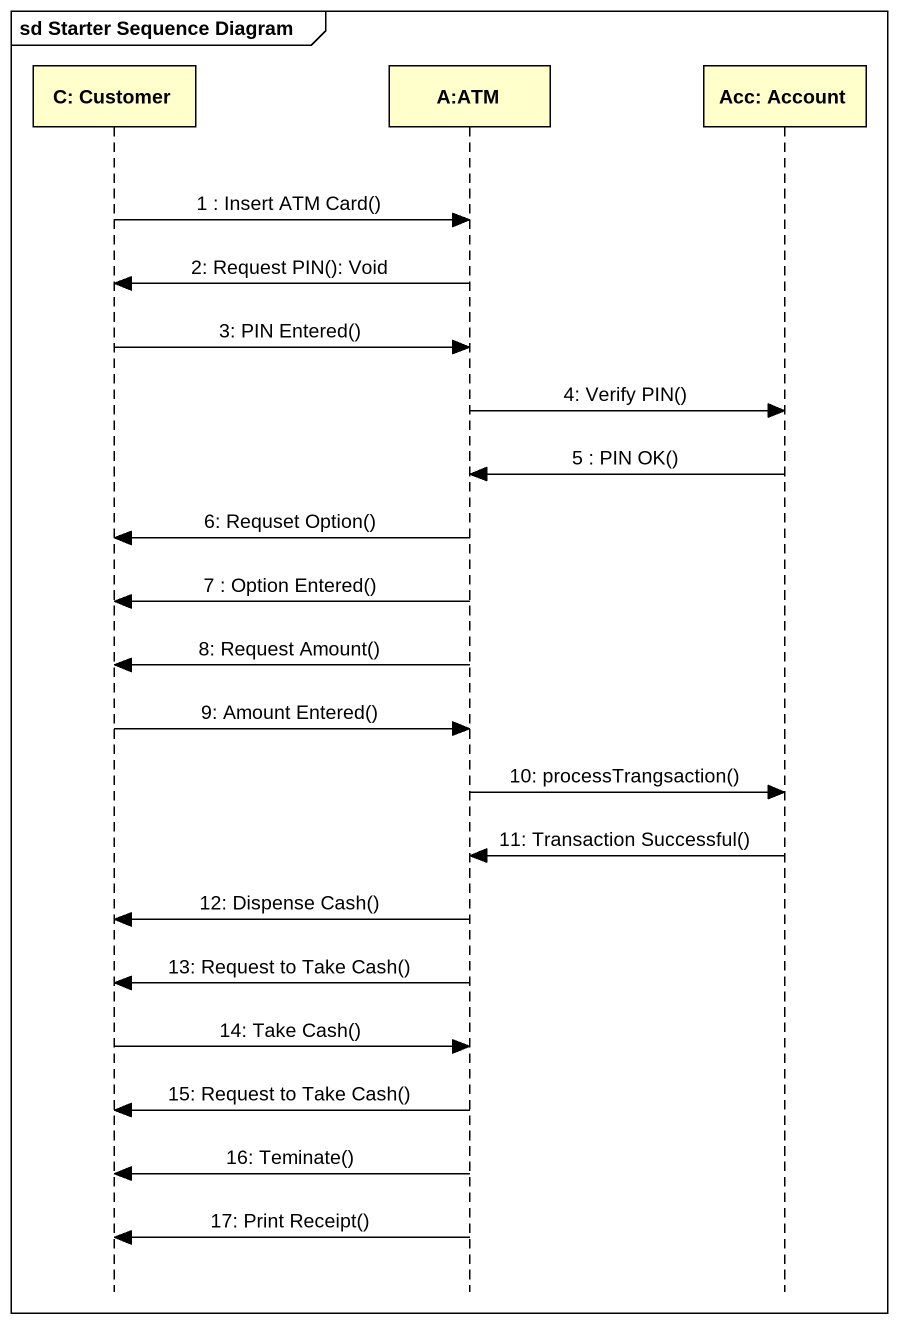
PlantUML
@startuml
mainframe sd Starter Sequence Diagram
hide footbox
participant "C: Customer" as C_Customer
participant "A:ATM" as A_ATM
participant "Acc: Account" as Acc_Account

C_Customer -> A_ATM : 1 : Insert ATM Card()
A_ATM -> C_Customer : 2: Request PIN(): Void
C_Customer -> A_ATM : 3: PIN Entered()
A_ATM -> Acc_Account : 4: Verify PIN()
Acc_Account -> A_ATM : 5 : PIN OK()
A_ATM -> C_Customer : 6: Requset Option()
A_ATM -> C_Customer : 7 : Option Entered()
A_ATM -> C_Customer : 8: Request Amount()
C_Customer -> A_ATM : 9: Amount Entered()
A_ATM -> Acc_Account : 10: processTrangsaction()
Acc_Account -> A_ATM : 11: Transaction Successful()
A_ATM -> C_Customer : 12: Dispense Cash()
A_ATM -> C_Customer : 13: Request to Take Cash()
C_Customer -> A_ATM : 14: Take Cash()
A_ATM -> C_Customer : 15: Request to Take Cash()
A_ATM -> C_Customer : 16: Teminate()
A_ATM -> C_Customer : 17: Print Receipt()
@enduml
